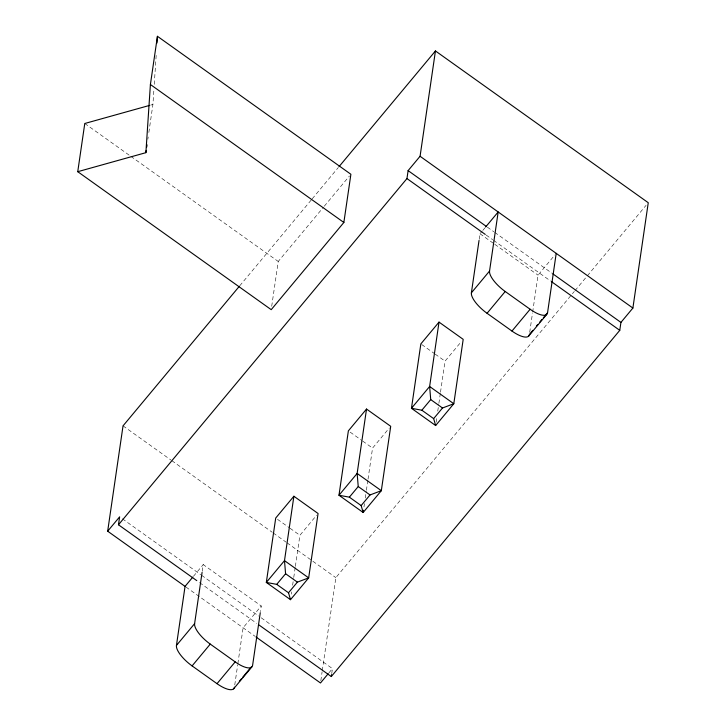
<?xml version="1.0" encoding="UTF-8"?>
<svg xmlns="http://www.w3.org/2000/svg" width="726" height="726" viewBox="0 0 726 726"><rect width="100%" height="100%" fill="white"/><g stroke="black" fill="none" stroke-linecap="round" stroke-linejoin="round"><path stroke-width="0.54" stroke-dasharray="3.63 2.72" d="M148.839 132.495L152.923 104.471L153.957 88.826M154.257 84.352L156.326 53.062M147.859 139.22L148.186 136.978M202.245 571.271L203.226 564.592L261.26 605.983L260.443 611.582M271.705 306.308L278.24 261.469L323.56 207.082M234.761 684.927L237.701 664.762M237.865 663.637L243.101 627.781L261.26 605.983M291.317 594.131L291.643 591.917M292.614 585.256L293.585 578.595M293.749 577.479L295.21 567.487M295.364 566.38L299.902 535.298L316.672 515.179M320.81 680.734L322.117 671.768M322.28 670.642L335.848 577.642L574.32 291.444M331.728 673.574L332.444 668.619L259.672 616.71M363.971 506.939L364.452 503.608M365.269 498.063L366.24 491.402M366.403 490.286L367.855 480.294M368.018 479.187L372.556 448.105L389.317 427.986M436.135 422.205L436.78 417.768M437.751 411.107L438.722 404.446M438.885 403.338L440.346 393.347M440.5 392.231L445.038 361.149L461.11 341.864M479.196 239.335L480.004 233.763L482.1 231.249M529.708 332.308L532.485 313.26M532.648 312.135L538.048 275.163L554.809 255.044M239.734 285.817L311.499 199.695M312.216 198.824L338.316 167.506M324.277 206.22L349.46 176.001M193.443 576.326L203.226 564.592M482.799 230.414L484.895 227.9M575.046 290.582L586.644 276.66M587.37 275.789L646.076 205.331M328.932 672.839L332.444 668.619M150.763 105.079L152.923 104.471M487.346 227.138L493.789 231.73M494.715 232.393L551.833 273.13M486.184 235.07L492.636 239.671M493.553 240.324L550.671 281.062M480.004 233.763L493.825 243.627M494.751 244.281L538.048 275.163M421.752 344.541L434.293 353.48M435.183 354.125L445.038 361.149M84.779 123.493L129.918 155.682M130.843 156.344L278.24 261.469M350.159 432.133L361.802 440.437M362.701 441.081L372.556 448.105M277.514 519.326L289.157 527.63M290.046 528.265L299.902 535.298M123.039 425.863L170.946 460.03M171.871 460.692L272.286 532.303M273.203 532.966L286.108 542.159M287.024 542.821L335.848 577.642M122.404 518.809L200.703 574.656M201.628 575.319L258.746 616.056M199.55 582.597L256.668 623.335M185.983 587.044L255.08 636.321"/><path stroke-width="1.09" d="M77.746 171.69L145.89 152.669L150.4 84.497L157.433 36.3L350.894 174.276L343.861 222.474L271.215 309.666L77.746 171.69L84.779 123.493L149.683 105.379M156.988 43.006L157.433 36.3M145.89 152.669L146.216 150.427M146.706 147.069L147.042 144.828M234.434 687.168A20.337 7.133 39.8 0 1 217.02 683.674L192.1 665.905A21.154 7.414 39.8 0 1 176.445 645.45L185.057 586.39L107.675 531.196L123.039 425.863L239.008 286.679M196.782 580.628L118.474 524.78L119.636 516.839L107.675 531.196M176.445 645.45L194.604 623.652L202.082 572.387M260.28 612.708L252.603 665.37A20.337 7.133 39.8 0 1 235.179 661.885L210.268 644.107A21.154 7.414 39.8 0 1 194.604 623.652M293.885 496.248L284.492 560.635L285.581 573.731L276.724 584.357L266.324 582.433L275.717 518.046L293.885 496.248L318.07 513.5L308.668 577.887L290.509 599.685L266.324 582.433L284.492 560.635L308.668 577.887L297.37 582.143L288.512 592.77L290.509 599.685M366.53 409.056L357.138 473.452L358.236 486.547L349.378 497.165L338.978 495.25L348.371 430.854L366.53 409.056L390.715 426.307L381.322 490.694L363.163 512.492L338.978 495.25L357.138 473.452L381.322 490.694L370.024 494.95L361.167 505.577L363.163 512.492L363.481 510.269M258.51 624.641L331.292 676.55L331.582 674.563M118.474 524.78L406.959 178.569L408.112 170.628L420.073 156.271L435.446 50.947L648.254 202.717L632.89 308.051L620.93 322.408L619.768 330.339L331.292 676.55M439.021 322.108L429.629 386.495L430.718 399.59L421.86 410.217L411.46 408.293L420.853 343.897L439.021 322.108L463.197 339.351L453.804 403.738L435.645 425.536L411.46 408.293L429.629 386.495L453.804 403.738L442.506 407.994L433.649 418.621L435.645 425.536M532.875 330.357L529.381 334.55A20.337 7.133 39.8 0 1 511.966 331.056L487.055 313.287A21.154 7.414 39.8 0 1 471.392 292.832L479.033 240.451M471.392 292.832L489.551 271.034L498.172 211.974L485.594 227.056M543.357 317.779L547.549 312.752L556.207 253.365M339.042 166.635L435.446 50.947M185.057 586.39L192.744 577.161M192.1 665.905L210.268 644.107M487.055 313.287L505.214 291.489A21.154 7.414 39.8 0 1 489.551 271.034M217.02 683.674L235.179 661.885M511.966 331.056L530.125 309.258A20.337 7.133 39.8 0 0 547.549 312.752M239.326 681.297L241.422 678.783M242.82 677.104L251.205 667.049M233.581 688.865L251.74 667.067M536.369 326.165L537.766 324.486M539.863 321.972L541.959 319.458M528.528 336.247L546.687 314.449M328.225 673.683L320.484 682.975L255.997 636.983M420.073 156.271L632.89 308.051M408.112 170.628L486.42 226.476M552.749 273.784L620.93 322.408M406.959 178.569L485.267 234.416M551.597 281.715L619.768 330.339M505.214 291.489L530.125 309.258M150.4 84.497L343.861 222.474M430.718 399.59L442.506 407.994M421.86 410.217L433.649 418.621M358.236 486.547L370.024 494.95M349.378 497.165L361.167 505.577M285.581 573.731L297.37 582.143M276.724 584.357L288.512 592.77"/></g></svg>
